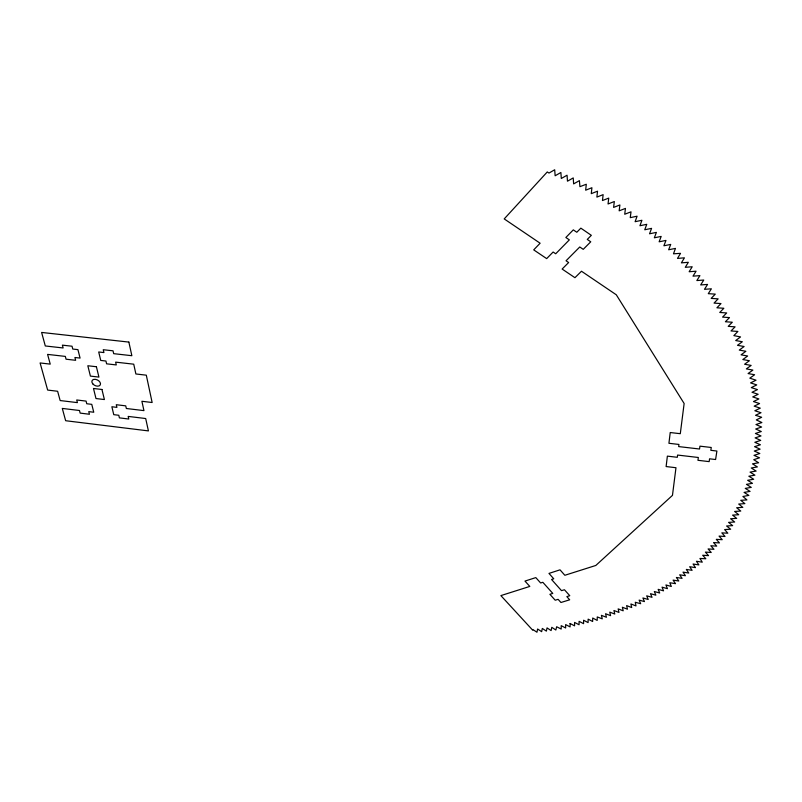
<?xml version="1.0" encoding="UTF-8"?>
<svg xmlns="http://www.w3.org/2000/svg" width="802" height="802" viewBox="0 0 802 802"><rect width="100%" height="100%" fill="white"/><g stroke="black" fill="none" stroke-linecap="round" stroke-linejoin="round"><path stroke-width="1.2" d="M570.102 623.495L570.102 626.923L565.641 624.578L565.651 627.996L561.189 625.65L561.21 629.059L556.648 626.743L555.846 630.011L551.786 627.324L551.104 630.572L547.044 627.886L546.383 631.124L542.312 628.447L541.661 631.675L537.601 629.009L536.969 632.237L532.909 629.57L532.698 630.182L500.879 595.605L529.811 586.422L524.969 581.079L535.806 577.6L540.638 582.984L542.824 582.292L552.789 593.4L549.891 594.302L555.215 600.227L558.112 599.325L560.949 602.492L569.681 599.806L566.844 596.628L569.771 595.716L564.448 589.741L561.52 590.663L551.565 579.495L553.761 578.793L548.969 573.41L560.027 569.831L564.839 575.285L595.816 565.46L672.467 495.365L675.976 467.726L666.121 466.553L667.374 456.127L677.299 457.3L677.59 455.055L698.341 457.491L697.951 460.298L709.158 461.621L709.569 458.814L715.595 459.526L716.898 451.035L710.833 450.323L711.254 447.476L699.946 446.163L699.544 449.01L678.662 446.584L678.933 444.448L668.928 443.285L670.221 432.539L680.297 433.692L684.136 403.506L616.297 294.795L581.49 271.236L574.944 277.692L562.132 269.051L568.638 262.525L566.052 260.78L579.766 246.976L583.234 249.342L590.753 241.803L587.275 239.427L591.335 235.337L580.838 228.149L576.808 232.259L573.31 229.863L565.861 237.492L569.34 239.868L555.706 253.773L553.119 252.018L546.673 258.615L533.721 249.873L540.117 243.217L504.207 218.916L547.265 171.949L548.979 173.062L554.693 169.763L555.144 175.778L560.879 172.49L561.31 178.485L567.054 175.207L567.475 181.192L573.229 177.924L573.63 183.899L579.405 180.64L579.926 186.665L586.292 184.249L585.671 190.204L591.916 187.718L591.274 193.653L597.53 191.187L596.878 197.102L603.134 194.645L602.462 200.54L608.738 198.094L608.046 203.979L614.322 201.533L613.61 207.407L619.896 204.971L619.164 210.826L625.46 208.41L624.718 214.244L631.024 211.828L630.252 217.653L637.089 216.199L635.104 221.703L641.931 220.269L639.926 225.743L646.763 224.319L644.748 229.773L651.585 228.359L649.55 233.793L656.387 232.39L654.342 237.803L661.179 236.41L659.124 241.803L665.961 240.42L663.886 245.783L670.723 244.41L668.637 249.763L675.474 248.399L673.479 253.823L680.527 253.342L677.489 258.404L684.427 257.833L681.389 262.866L688.327 262.304L685.269 267.317L692.206 266.765L689.139 271.748L696.066 271.196L692.998 276.159L699.915 275.627L696.838 280.56L703.755 280.028L700.667 284.941L707.575 284.429L704.487 289.311L711.384 288.8L708.286 293.672L715.284 294.123L711.173 298.404L718.151 298.855L714.041 303.106L721.008 303.567L716.898 307.798L723.855 308.269L719.735 312.469L726.682 312.94L722.572 317.121L729.509 317.592L725.389 321.752L732.316 322.224L728.196 326.364L735.103 326.845L730.993 330.955L737.89 331.437L733.84 335.627L740.557 336.92L735.685 340.549L742.341 341.732L737.479 345.331L744.126 346.514L739.264 350.093L745.9 351.276L741.048 354.825L747.664 356.008L742.812 359.547L749.409 360.73L744.577 364.238L751.163 365.421L746.331 368.9L752.898 370.083L748.066 373.552L754.622 374.734L749.81 378.173L756.045 380.198L750.542 382.895L756.767 384.92L751.273 387.597L757.479 389.612L751.995 392.278L758.191 394.283L752.717 396.93L758.892 398.935L753.439 401.551L759.594 403.556L754.151 406.153L760.296 408.148L754.862 410.734L760.988 412.719L755.564 415.286L761.679 417.271L756.286 419.917L761.9 422.544L755.985 424.529L761.599 427.045L755.705 429.01L761.288 431.516L755.414 433.461L760.988 435.957L755.133 437.892L760.697 440.378L754.852 442.293L760.396 444.779L754.572 446.674L760.096 449.15L754.291 451.035L759.805 453.501L754.01 455.366L759.514 457.822L753.74 459.676L758.612 462.764L752.507 463.847L757.369 466.924L751.284 467.997L756.136 471.065L750.071 472.117L754.903 475.175L748.857 476.228L753.679 479.265L747.654 480.298L752.466 483.335L746.462 484.358L751.253 487.375L745.269 488.388L750.06 491.395L744.086 492.398L748.857 495.395L742.883 496.478L746.953 499.907L740.767 500.318L744.868 503.636L738.712 504.047L742.802 507.355L736.657 507.756L740.747 511.054L734.622 511.445L738.702 514.724L732.597 515.115L736.667 518.383L730.592 518.754L734.652 522.012L728.587 522.383L732.637 525.631L726.602 525.992L730.642 529.22L724.617 529.581L727.835 533.21L721.82 532.849L725.038 536.468L719.043 536.097L722.251 539.706L716.276 539.335L719.474 542.924L713.519 542.553L716.717 546.132L710.783 545.751L713.981 549.31L708.066 548.939L711.254 552.478L705.359 552.097L708.547 555.636L702.662 555.245L705.85 558.763L699.925 558.453L702.291 562.182L696.437 561.26L698.883 564.919L693.048 563.996L695.494 567.636L689.68 566.713L692.116 570.342L686.322 569.42L688.768 573.039L682.993 572.117L685.429 575.716L679.665 574.793L682.111 578.382L676.367 577.46L678.803 581.029L673.078 580.107L675.525 583.666L669.81 582.743L671.334 586.483L665.911 584.949L667.434 588.668L662.031 587.144L663.555 590.853L658.161 589.33L659.695 593.019L654.322 591.505L655.856 595.184L650.492 593.67L652.036 597.33L646.683 595.816L648.227 599.475L642.893 597.961L644.447 601.6L639.114 600.096L640.678 603.716L635.274 602.262L635.986 605.911L630.893 603.956L631.705 607.555L626.623 605.6L627.445 609.189L622.372 607.244L623.204 610.813L618.141 608.878L618.984 612.437L613.931 610.502L614.773 614.051L609.741 612.116L610.593 615.655L605.56 613.731L606.422 617.259L601.4 615.334L602.272 618.853L597.259 616.928L597.189 620.417L592.698 618.031L592.638 621.51L588.137 619.134L588.097 622.603L583.605 620.227L583.575 623.685L579.094 621.319L579.064 624.768L574.593 622.412L574.573 625.851L570.102 623.495M128.861 342.083L41.614 332.439L45.293 345.963L63.127 347.968L62.386 345.141L72.04 346.223L72.761 349.05L77.934 349.642L80.07 358.083L74.917 357.502L75.639 360.298L66.065 359.206L65.333 356.409L47.589 354.394L50.235 364.118L40.1 362.955L47.649 390.073L57.624 391.266L60.15 400.549L77.413 402.624L76.721 399.977L86.075 401.1L86.746 403.747L91.759 404.348L93.754 412.238L88.761 411.627L89.433 414.243L80.16 413.11L79.478 410.504L62.295 408.418L65.644 420.719L148.41 430.905L145.693 418.534L128.18 416.408L128.781 419.025L119.408 417.882L118.786 415.266L113.764 414.664L111.869 406.764L116.912 407.366L116.28 404.719L125.734 405.852L126.355 408.499L143.949 410.614L141.894 401.281L152.139 402.504L146.305 375.176L135.879 373.973L133.733 364.188L115.638 362.133L116.28 364.93L106.596 363.827L105.934 361.03L100.741 360.439L98.706 351.978L103.929 352.559L103.247 349.722L113.022 350.815L113.673 353.662L131.859 355.707L128.861 342.083M96.4 366.735L87.829 365.752L90.405 376.098L98.927 377.09L96.4 366.735M101.944 389.481L93.483 388.479L95.989 398.544L104.4 399.546L101.944 389.481M92.872 383.947A4.622 3.038 27.6 0 0 100.25 384.92A4.622 3.038 27.6 0 0 95.418 379.346A4.622 3.038 27.6 0 0 92.872 383.947"/></g></svg>
